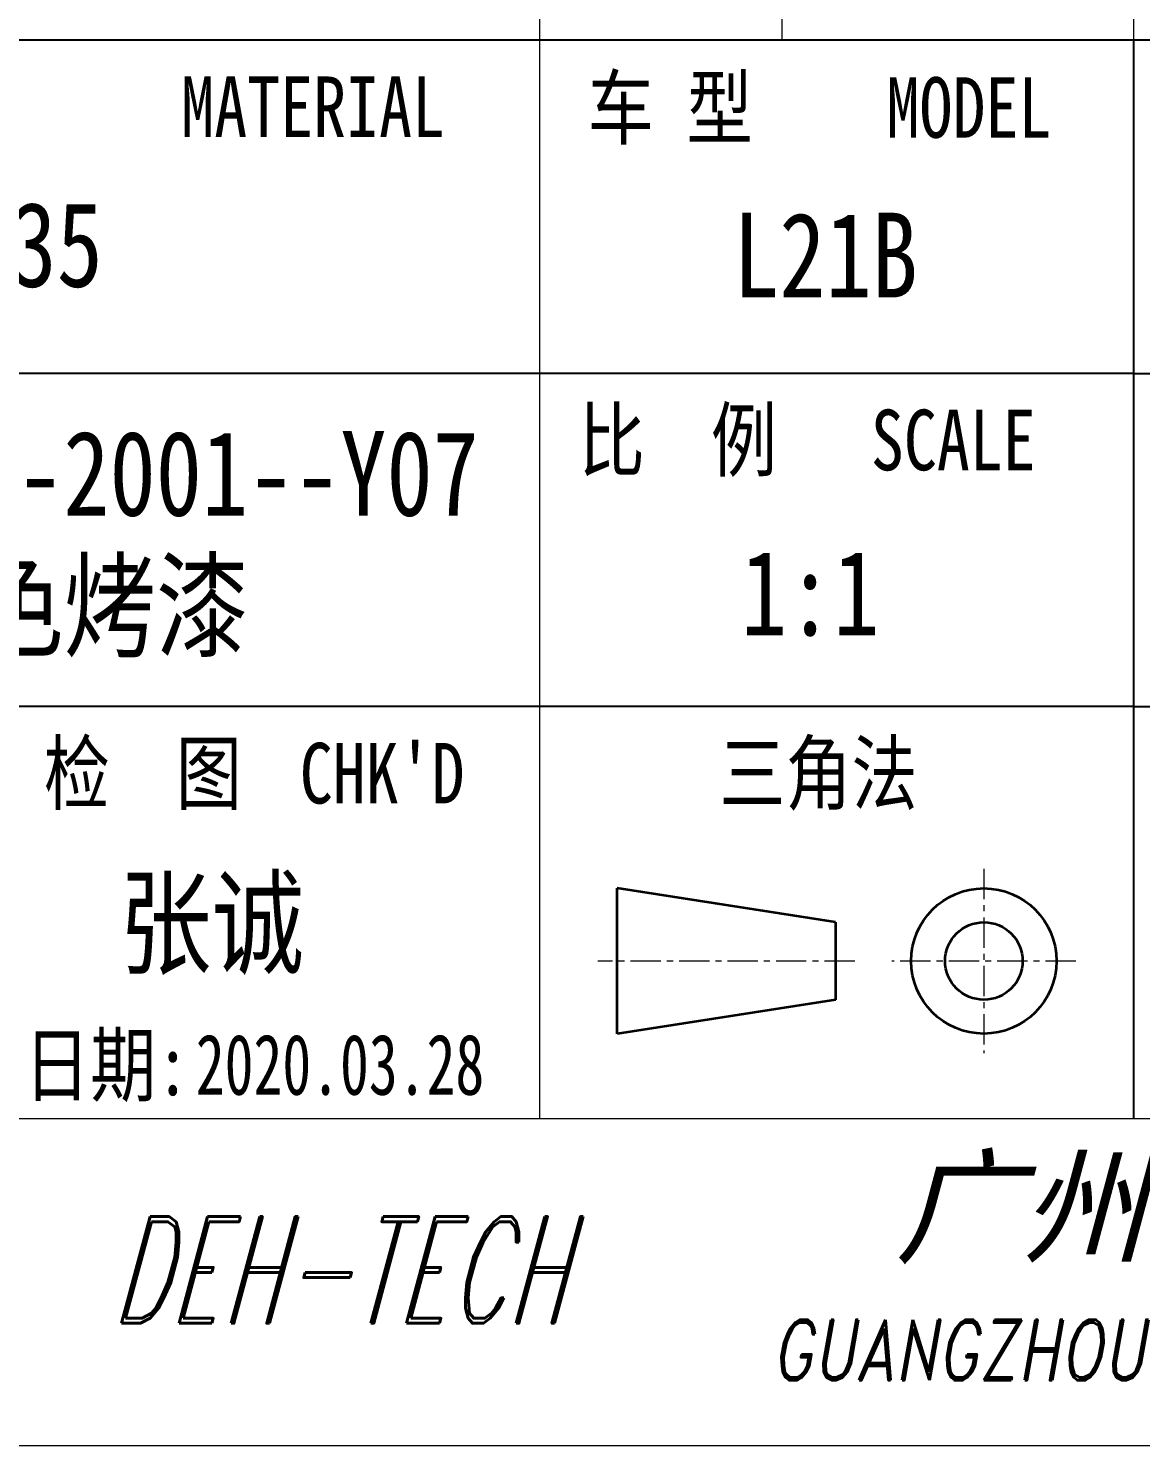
# Model space of a CAD drawing. Header units: millimetres. Extents: x 1333 to 359964, y -52803 to -5704.
# Drawn here: x 162418.4 to 162464.4, y -34570.4 to -34511.9 of the extents above; entities that cross this region are included whole.
import ezdxf
from ezdxf.enums import TextEntityAlignment as Align

# ---------------------------------------------------------------- set-up
doc = ezdxf.new("R2010")
doc.units = ezdxf.units.MM
doc.header["$LTSCALE"] = 0.5
doc.linetypes.add('AM_ISO08W050x2', pattern=[9, 6, -0.75, 1.5, -0.75])
doc.linetypes.add('CENTER', pattern=[2, 1.25, -0.25, 0.25, -0.25])
for name, color, linetype, lineweight in [('中心线', 2, 'AM_ISO08W050x2', 18), ('图框', 7, 'Continuous', 18), ('标注线', 3, 'Continuous', 18)]:
    doc.layers.add(name, color=color, linetype=linetype, lineweight=lineweight)
for name, color, linetype in [('图\\M+19E79\\M+195B6\\M+18E9A', 7, 'Continuous'), ('材质', 7, 'Continuous'), ('表面处理', 7, 'Continuous'), ('车型', 7, 'Continuous')]:
    doc.layers.add(name, color=color, linetype=linetype)
doc.layers.add('打印-禁用', color=7, linetype='Continuous', lineweight=15, plot=False)
doc.styles.add('STYLE1', font='')
doc.styles.add('国标', font='simfang.ttf', dxfattribs={"width": 0.8})
doc.styles.add('标题\\M+18E9A', font='romand.shx', dxfattribs={"oblique": 10, "bigfont": 'bigfont.shx'})
doc.styles.get('STYLE1').set_extended_font_data('SimSun')

# ---------------------------------------------------------------- blocks, each defined once
blk = doc.blocks.new('GZDEH零件A3图框V01版')
at = {"layer": '中心线', "color": 1, "linetype": 'CENTER', "lineweight": 5, "ltscale": 2}
for p, q in [((3175.818, -1822.661), (3175.818, -1830.261)), ((3170.49, -1826.461), (3159.89, -1826.461)), ((3179.618, -1826.461), (3172.018, -1826.461))]:
    blk.add_line(p, q, dxfattribs=at)
at = {"layer": '图\\M+19E79\\M+195B6\\M+18E9A', "color": 7}
blk.add_line((3272.49, -1788.461), (3092.49, -1788.461), dxfattribs=at)
at = {"layer": '图\\M+19E79\\M+195B6\\M+18E9A', "color": 9}
for p, q in [((3272.49, -1788.461), (3092.49, -1788.461)), ((3181.99, -1788.461), (3181.99, -1832.961)), ((3181.99, -1802.211), (3092.49, -1802.211)), ((3181.99, -1802.211), (3272.49, -1802.211)), ((3181.99, -1815.961), (3092.49, -1815.961)), ((3181.99, -1815.961), (3272.49, -1815.961))]:
    blk.add_line(p, q, dxfattribs=at)
at = {"layer": '图框', "linetype": 'Continuous'}
for p, q in [((3157.49, -1832.961), (3157.49, -1749.461)), ((2882.49, -1832.961), (3272.49, -1832.961))]:
    blk.add_line(p, q, dxfattribs=at)
at = {"layer": '图框', "color": 9}
blk.add_line((3167.49, -1788.461), (3167.49, -1749.461), dxfattribs=at)
at = {"layer": '图框', "color": 9, "linetype": 'Continuous'}
blk.add_line((3181.99, -1749.461), (3181.99, -1832.961), dxfattribs=at)
at = {"layer": '图框', "color": 2, "linetype": 'ByBlock', "lineweight": 35}
for p, q in [((3169.69, -1824.861), (3160.69, -1823.462)), ((3160.69, -1829.461), (3160.69, -1823.462)), ((3169.69, -1824.861), (3169.69, -1828.061)), ((3169.69, -1828.061), (3160.69, -1829.461))]:
    blk.add_line(p, q, dxfattribs=at)
for radius in [3, 1.6]:
    blk.add_circle((3175.818, -1826.461), radius, dxfattribs=at)
at = {"layer": '打印-禁用', "linetype": 'Continuous'}
blk.add_line((2857.49, -1846.461), (3277.49, -1846.461), dxfattribs=at)
at = {"layer": '图\\M+19E79\\M+195B6\\M+18E9A', "color": 9, "style": '国标', "width": 0.8}
for s, p in [('车 型', (3162.871, -1791.196)), ('MODEL', (3175.202, -1791.239))]:
    blk.add_text(s, height=2.5, dxfattribs=at).set_placement(p, align=Align.MIDDLE)
for s, p in [('MATERIAL', (3148.136, -1792.46)), ('检  图', (3141.11, -1819.96)), ('日期:', (3139.616, -1831.999))]:
    blk.add_text(s, height=2.5, dxfattribs=at).set_placement(p, align=Align.CENTER)
for s, p in [('比  例\u3000', (3159.101, -1806.21)), ('SCALE', (3171.155, -1806.21)), ('三角法', (3164.898, -1819.96)), ("CHK'D", (3147.583, -1819.96))]:
    blk.add_text(s, height=2.5, dxfattribs=at).set_placement(p)
at = {"layer": '图\\M+19E79\\M+195B6\\M+18E9A', "color": 7, "lineweight": -3, "style": 'STYLE1', "oblique": 15}
blk.add_text('广州德恒汽车装备科技有限公司', height=3.8, dxfattribs=at).set_placement((3172.159, -1838.51))
at = {"layer": '图\\M+19E79\\M+195B6\\M+18E9A', "color": 7, "style": '标题\\M+18E9A'}
for s, height, oblique, width, p in [('DEH-TECH', 4.4, 15, 0.6, (3149.164, -1839.211)), ('GUANGZHOU DEHENG AUTOMOTIVE EQUIPMENT TECHNOLOGY CO.,LTD ', 2.5, 10, 0.75, (3211.258, -1842.896))]:
    blk.add_text(s, height=height, dxfattribs=dict(at, oblique=oblique, width=width)).set_placement(p, align=Align.MIDDLE)
blk = doc.blocks.new('DEH A3')
at = {"layer": '图框'}
blk.add_blockref('GZDEH零件A3图框V01版', (-2857.49, 1846.461), dxfattribs=at)

msp = doc.modelspace()

# ---------------------------------------------------------------- linework, layer by layer
at = {"layer": '标注线'}
msp.add_line((160574.502, -34570.402), (179981.94, -34570.402), dxfattribs=at)

# ---------------------------------------------------------------- block references
at = {"layer": '图框'}
msp.add_blockref('DEH A3', (162139.557, -34570.402), dxfattribs=at)

# ---------------------------------------------------------------- texts
at = {"layer": '图\\M+19E79\\M+195B6\\M+18E9A', "color": 3, "style": '国标'}
for s, height, width, p in [('1:1', 3.5, 0.8, (162447.857, -34536.969)), ('张诚', 3.5, 0.8, (162422.195, -34550.585)), ('2020.03.28', 2.5, 0.7, (162425.36, -34555.922))]:
    msp.add_text(s, height=height, dxfattribs=dict(at, width=width)).set_placement(p)
at = {"layer": '材质', "color": 3, "style": '国标', "width": 0.8}
msp.add_text('Q235', height=3.5, dxfattribs=at).set_placement((162417.715, -34522.582), align=Align.CENTER)
at = {"layer": '表面处理', "color": 3, "style": '国标', "width": 0.8}
for s, p in [('GSB05-1426-2001--Y07', (162417.993, -34532.025)), ('中黄色烤漆', (162417.993, -34537.501))]:
    msp.add_text(s, height=3.5, dxfattribs=at).set_placement(p, align=Align.CENTER)
at = {"layer": '车型', "color": 3, "style": '国标', "width": 0.8}
msp.add_text('L21B', height=3.5, dxfattribs=at).set_placement((162451.351, -34523.021), align=Align.CENTER)

doc.saveas('drawing.dxf')
